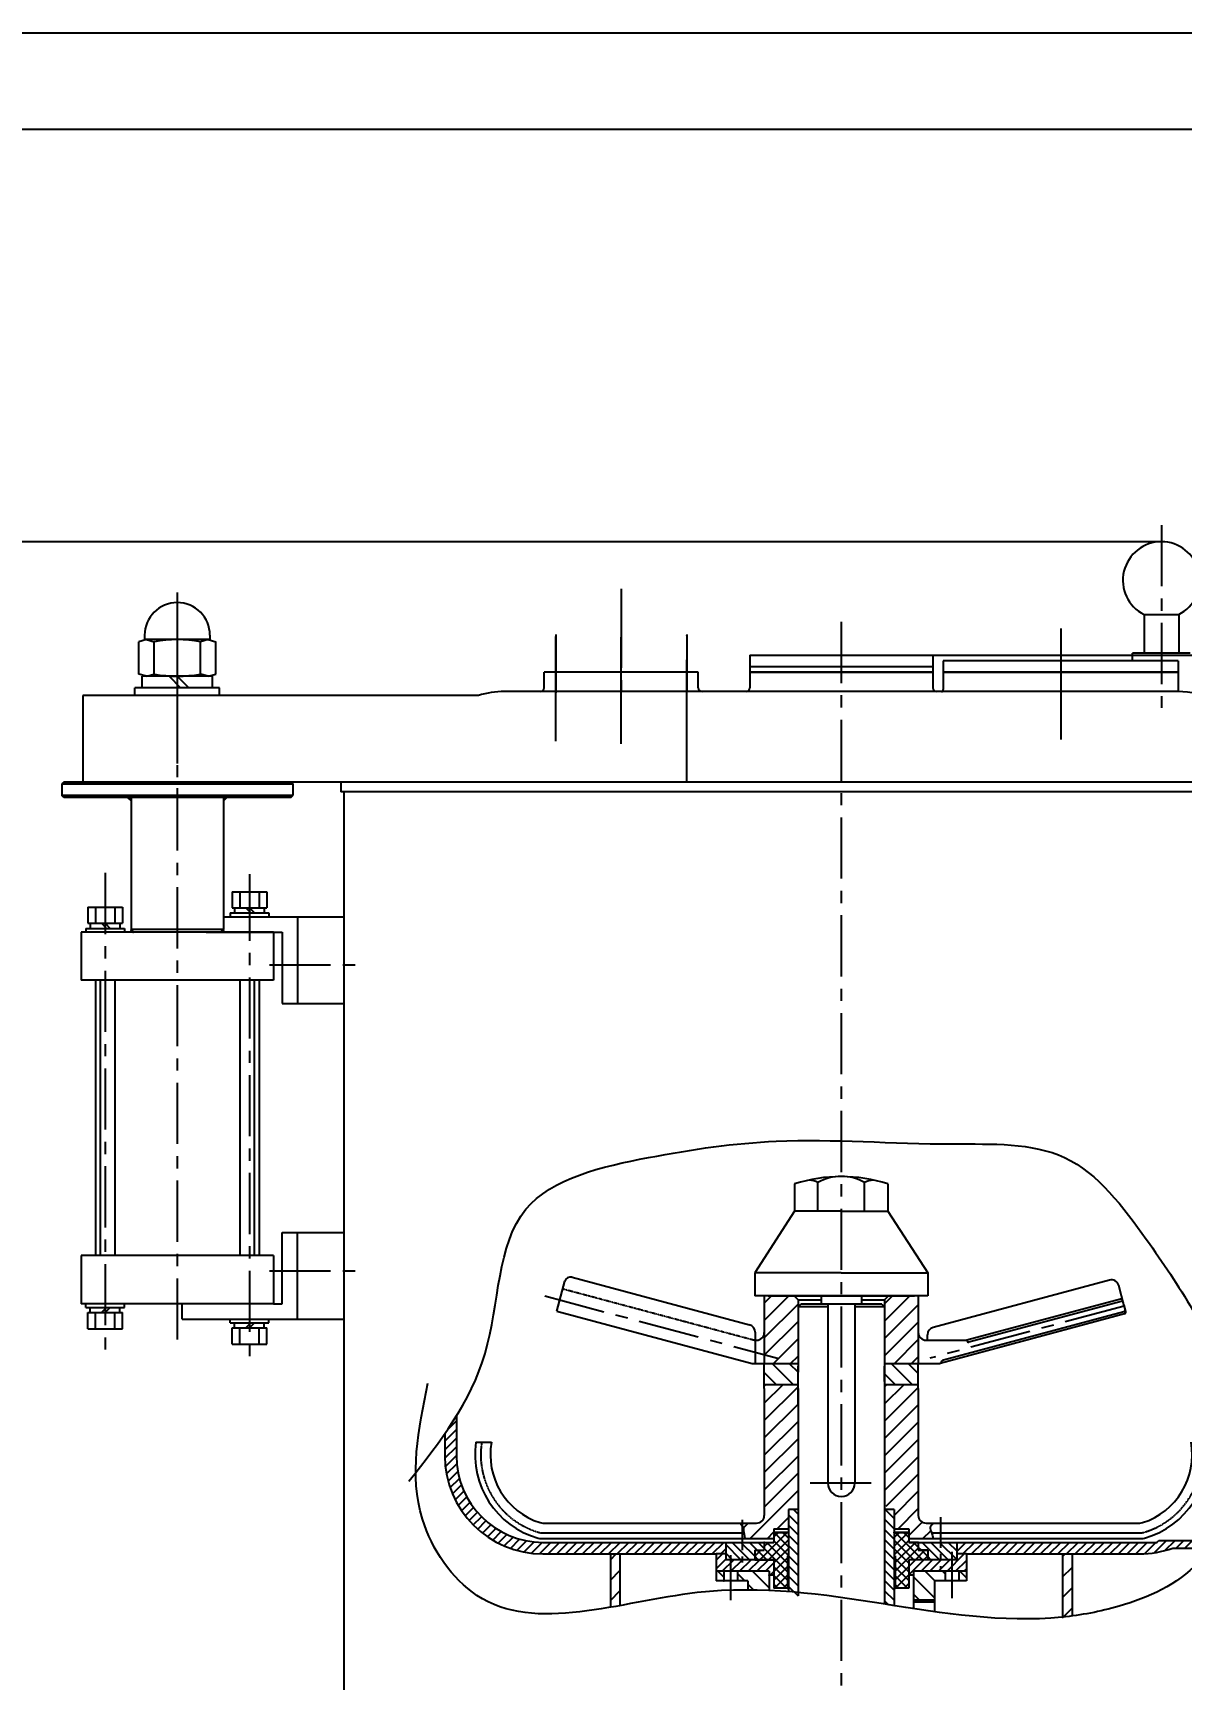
# Model space of a CAD drawing. Extents: x -3439 to 766, y -1856 to 1114.
# Drawn here: x -2440 to -1844, y 259 to 1114 of the extents above; entities that cross this region are included whole.
import ezdxf

# ---------------------------------------------------------------- set-up
doc = ezdxf.new("R2010")
doc.units = 0
doc.linetypes.add('CENTER', pattern=[50.8, 31.75, -6.35, 6.35, -6.35])
doc.linetypes.add('HIDDEN', pattern=[0.375, 0.25, -0.125])
doc.layers.get('0').update_dxf_attribs({"linetype": 'CONTINUOUS'})
doc.layers.get('DEFPOINTS').update_dxf_attribs({"linetype": 'CONTINUOUS'})
doc.layers.add('PART', color=3, linetype='CONTINUOUS')
doc.layers.add('SMPEN_THICK', color=7, linetype='CONTINUOUS')
doc.styles.get("Standard").update_dxf_attribs({"font": '', "height": 30.8})
doc.styles.get('Standard').set_extended_font_data('SimSun')
doc.dimstyles.get("Standard").update_dxf_attribs({"dimscale": 5, "dimtxt": 4.5, "dimasz": 5.5, "dimexe": 4.25, "dimexo": 0.625, "dimgap": 2.2, "dimtad": 1, "dimdec": 4, "dimlfac": -1, "dimdsep": 46, "dimlunit": 6, "dimtxsty": 'Standard', "dimcen": 2.5, "dimclrd": 2, "dimclre": 2, "dimclrt": 2, "dimadec": 0, "dimazin": 0, "dimtfac": 1, "dimtdec": 4, "dimtmove": 0, "dimatfit": 3, "dimfxl": 1, "dimtolj": 1, "dimtzin": 0, "dimarcsym": 0})
pattern_1 = [(135, (-1915.99232, 424.63787), (0.088388348, 0.088388348), [])]

# ---------------------------------------------------------------- blocks, each defined once
blk = doc.blocks.new('*D1')
at = {"color": 2, "lineweight": -2, "transparency": 16777216}
for p, q in [((-1972.63, 791.22), (-1329.65, 791.22)), ((-1344.65, 773.22), (-1344.65, -323.78)), ((-1825.13, -341.78), (-1329.65, -341.78))]:
    blk.add_line(p, q, dxfattribs=at)
at = {"color": 2, "transparency": 16777216}
for points in [[(-1347.65, 773.22), (-1341.65, 773.22), (-1344.65, 791.22)], [(-1347.65, -323.78), (-1341.65, -323.78), (-1344.65, -341.78)]]:
    blk.add_solid(points, dxfattribs=at)
at = {"layer": 'DEFPOINTS', "color": 0, "transparency": 16777216}
for p in [(-1972.63, 791.22), (-1825.13, -341.78), (-1344.65, -341.78)]:
    blk.add_point(p, dxfattribs=at)
at = {"color": 2, "transparency": 16777216, "insert": (-1369.05, 114.28), "char_height": 30.8, "attachment_point": 5, "rotation": 90}
blk.add_mtext('\\A1;1133', dxfattribs=at)
blk = doc.blocks.new('*D5')
at = {"color": 2, "lineweight": -2, "transparency": 16777216}
for p, q in [((-1853.83, 850.08), (-3171.38, 850.08)), ((-3156.38, 832.08), (-3156.38, -323.78)), ((-3005.13, -341.78), (-3171.38, -341.78))]:
    blk.add_line(p, q, dxfattribs=at)
at = {"color": 2, "transparency": 16777216}
for points in [[(-3159.38, 832.08), (-3153.38, 832.08), (-3156.38, 850.08)], [(-3159.38, -323.78), (-3153.38, -323.78), (-3156.38, -341.78)]]:
    blk.add_solid(points, dxfattribs=at)
at = {"layer": 'DEFPOINTS', "color": 0, "transparency": 16777216}
for p in [(-1853.83, 850.08), (-3156.38, -341.78), (-3005.13, -341.78)]:
    blk.add_point(p, dxfattribs=at)
at = {"color": 2, "transparency": 16777216, "insert": (-3180.78, 215.05), "char_height": 30.8, "attachment_point": 5, "rotation": 90}
blk.add_mtext('\\A1;1192', dxfattribs=at)
blk = doc.blocks.new('*D8')
at = {"color": 2, "lineweight": -2, "transparency": 16777216}
for p, q in [((-1036.02, 331.22), (-1036.02, -496.13)), ((-3080.13, -36.78), (-3080.13, -496.13)), ((-1054.02, -481.13), (-3062.13, -481.13))]:
    blk.add_line(p, q, dxfattribs=at)
at = {"color": 2, "transparency": 16777216}
for points in [[(-3062.13, -478.13), (-3062.13, -484.13), (-3080.13, -481.13)], [(-1054.02, -478.13), (-1054.02, -484.13), (-1036.02, -481.13)]]:
    blk.add_solid(points, dxfattribs=at)
at = {"layer": 'DEFPOINTS', "color": 0, "transparency": 16777216}
for p in [(-1036.02, 331.22), (-3080.13, -36.78), (-3080.13, -481.13)]:
    blk.add_point(p, dxfattribs=at)
at = {"color": 2, "transparency": 16777216, "insert": (-2082.1, -456.73), "char_height": 30.8, "attachment_point": 5}
blk.add_mtext('\\A1;2044', dxfattribs=at)

msp = doc.modelspace()

# ---------------------------------------------------------------- hatches: boundary and pattern name
h = msp.add_hatch()
h.set_pattern_fill('ANSI31', color=256, style=0)
h.set_pattern_definition([(45, (-875.5403, 292.1005), (-2.245064, 2.245064), [])])
edge = h.paths.add_edge_path(flags=17)
edge.add_line((-2175.13329, 330.22051), (-2080.13329, 330.22051))
edge.add_line((-2080.13329, 330.22051), (-2080.13329, 324.22051))
edge.add_line((-2080.13329, 324.22051), (-2085.13329, 324.22051))
edge.add_line((-2085.13329, 324.22051), (-2175.13329, 324.22051))
edge.add_arc((-2175.13329, 375.22051), 51, 180, 270, ccw=False)
edge.add_line((-2226.13329, 375.22051), (-2226.13329, 386.70419))
edge.add_spline(control_points=[(-2226.13329, 386.70419), (-2230.90057, 379.82219), (-2236.02967, 373.15524), (-2241.22583, 366.52816)], knot_values=[5.700651873, 5.700651873, 5.700651873, 5.700651873, 30.755664741, 30.755664741, 30.755664741, 30.755664741], degree=3, periodic=0)
edge.add_spline(control_points=[(-2241.22583, 366.52816), (-2241.17752, 358.33539), (-2238.20608, 334.24741), (-2197.53641, 275.29788), (-2063.5953, 327.68192), (-1958.10702, 280.93797), (-1870.31192, 296.99959), (-1837.93362, 311.73892), (-1815.0702, 348.62769), (-1811.96694, 397.84746), (-1834.04473, 447.71761), (-1864.02035, 491.66083), (-1899.59332, 539.01573), (-1974.66388, 535.63114), (-2046.29089, 541.82151), (-2119.0733, 531.43555), (-2200.18103, 512.54186), (-2197.1339, 439.9699), (-2213.88225, 405.9348), (-2220.13329, 395.83521)], knot_values=[41.670482793, 41.670482793, 41.670482793, 41.670482793, 66.363128509, 114.982294103, 229.485305445, 419.321863012, 449.538634491, 496.349132521, 519.864946806, 576.654627192, 635.688454111, 679.580480561, 739.533192847, 797.915954359, 889.804952502, 956.778444812, 1025.817660832, 1103.634352464, 1139.26143317, 1139.26143317, 1139.26143317, 1139.26143317], degree=3, periodic=0)
edge.add_line((-2220.13329, 395.83521), (-2220.13329, 375.22051))
edge.add_arc((-2175.13329, 375.22051), 45, 180, 270)
edge = h.paths.add_edge_path(flags=17)
edge.add_line((-1865.13329, 324.22051), (-1955.13329, 324.22051))
edge.add_line((-1955.13329, 324.22051), (-1960.13329, 324.22051))
edge.add_line((-1960.13329, 324.22051), (-1960.13329, 330.22051))
edge.add_line((-1960.13329, 330.22051), (-1856.07583, 330.22051))
edge.add_arc((-1952.21875, 421.78292), 132.76723, 316.39789094, 316.99092256)
edge.add_line((-1855.13329, 331.22051), (-1826.27658, 331.22051))
edge.add_spline(control_points=[(-1826.27658, 331.22051), (-1824.73423, 333.85723), (-1814.74899, 353.72223), (-1811.96694, 397.84746), (-1834.04473, 447.71761), (-1864.02035, 491.66083), (-1899.59332, 539.01573), (-1974.66388, 535.63114), (-2046.29089, 541.82151), (-2119.0733, 531.43555), (-2200.18103, 512.54186), (-2196.53327, 425.665), (-2226.37734, 385.46564), (-2241.22583, 366.52816)], knot_values=[5.700651873, 5.700651873, 5.700651873, 5.700651873, 14.794012014, 71.5836924, 130.617519319, 174.509545769, 234.462258054, 292.845019567, 384.734017709, 451.70751002, 520.746726039, 598.563417672, 670.160329298, 670.160329298, 670.160329298, 670.160329298], degree=3, periodic=0)
edge.add_spline(control_points=[(-2241.22583, 366.52816), (-2241.17752, 358.33539), (-2238.20608, 334.24741), (-2197.53641, 275.29788), (-2063.5953, 327.68192), (-1958.10702, 280.93797), (-1870.31192, 296.99959), (-1842.37606, 309.71662), (-1830.63165, 324.52951), (-1828.80085, 327.22051)], knot_values=[674.861927555, 674.861927555, 674.861927555, 674.861927555, 699.554573271, 748.173738865, 862.676750207, 1052.513307774, 1082.730079253, 1129.540577283, 1139.26143317, 1139.26143317, 1139.26143317, 1139.26143317], degree=3, periodic=0)
edge.add_line((-1828.80085, 327.22051), (-1847.8996, 327.22051))
edge.add_arc((-1865.13329, 375.22051), 51, 270, 289.7499228, ccw=False)
h = msp.add_hatch()
h.set_pattern_fill('ANSI31', color=256, scale=2, style=0)
h.set_pattern_definition([(45, (-1043.665, 249.59), (-4.49013, 4.49013), [])])
h.paths.add_polyline_path([(-2060.13329, 423.22051), (-2042.63329, 423.22051), (-2042.63329, 452.52054), (-2042.63329, 456.22051), (-2044.63329, 458.22051), (-2060.13329, 458.22051)])
h.paths.add_polyline_path([(-1980.13329, 458.22051), (-1995.63329, 458.22051), (-1997.63329, 456.22051), (-1997.63329, 425.22051), (-1997.63329, 423.22051), (-1981.63329, 423.22051), (-1980.13329, 423.22051)])
h = msp.add_hatch()
h.set_pattern_fill('ANSI31', color=256, scale=2, style=0)
h.set_pattern_definition([(45, (-875.54, 293.9005), (-4.490128, 4.490128), [])])
edge = h.paths.add_edge_path()
edge.add_line((-2042.63329, 410.22051), (-2042.63329, 412.22051))
edge.add_line((-2042.63329, 412.22051), (-2058.13329, 412.22051))
edge.add_line((-2058.13329, 412.22051), (-2058.63329, 412.22051))
edge.add_line((-2058.63329, 412.22051), (-2060.13329, 412.22051))
edge.add_line((-2060.13329, 412.22051), (-2060.13329, 410.22051))
edge.add_line((-2060.13329, 410.22051), (-2060.13329, 344.22051))
edge.add_arc((-2064.13329, 344.22051), 4, -90, 0, ccw=False)
edge.add_line((-2064.13329, 340.22051), (-2071.63329, 340.22051))
edge.add_line((-2071.63329, 340.22051), (-2071.63329, 338.71095))
edge.add_spline(control_points=[(-2071.63329, 338.71095), (-2071.27626, 338.1036), (-2070.81531, 336.99775), (-2071.06108, 336.42999), (-2070.90425, 335.58124), (-2070.82494, 335.22051)], knot_values=[8.662604239, 8.662604239, 8.662604239, 8.662604239, 11.148527227, 13.633870813, 15.085002624, 15.085002624, 15.085002624, 15.085002624], degree=3, periodic=0)
edge.add_spline(control_points=[(-2070.82494, 335.22051), (-2070.64267, 334.39146), (-2070.34687, 333.30969), (-2070.18387, 332.22051)], knot_values=[15.085002624, 15.085002624, 15.085002624, 15.085002624, 18.420115182, 18.420115182, 18.420115182, 18.420115182], degree=3, periodic=0)
edge.add_line((-2070.18387, 332.22051), (-2055.13329, 332.22051))
edge.add_line((-2055.13329, 332.22051), (-2055.13329, 337.22051))
edge.add_line((-2055.13329, 337.22051), (-2047.63329, 337.22051))
edge.add_line((-2047.63329, 337.22051), (-2047.63329, 342.22051))
edge.add_line((-2047.63329, 342.22051), (-2047.63329, 349.0205))
edge.add_line((-2047.63329, 349.0205), (-2042.63329, 349.0205))
edge.add_line((-2042.63329, 349.0205), (-2042.63329, 410.22051))
h.paths.add_polyline_path([(-1980.13329, 410.22051), (-1980.13329, 412.22051), (-1997.63329, 412.22051), (-1997.63329, 349.0205), (-1992.63329, 349.0205), (-1992.63329, 347.21888), (-1980.13329, 354.79021)])
edge = h.paths.add_edge_path()
edge.add_line((-1980.13329, 354.79021), (-1992.63329, 347.21888))
edge.add_line((-1992.63329, 347.21888), (-1992.63329, 337.22051))
edge.add_line((-1992.63329, 337.22051), (-1985.13329, 337.22051))
edge.add_line((-1985.13329, 337.22051), (-1985.13329, 332.22051))
edge.add_line((-1985.13329, 332.22051), (-1972.41351, 332.22051))
edge.add_spline(control_points=[(-1972.41351, 332.22051), (-1972.57083, 333.21963), (-1972.93524, 334.27265), (-1973.27493, 335.22051)], knot_values=[12.554961162, 12.554961162, 12.554961162, 12.554961162, 15.734127239, 15.734127239, 15.734127239, 15.734127239], degree=3, periodic=0)
edge.add_spline(control_points=[(-1973.27493, 335.22051), (-1973.62663, 336.20188), (-1974.44858, 338.39726), (-1973.45802, 338.74497), (-1972.5567, 340.22051)], knot_values=[4.235946327, 4.235946327, 4.235946327, 4.235946327, 7.527501508, 12.554961162, 12.554961162, 12.554961162, 12.554961162], degree=3, periodic=0)
edge.add_line((-1972.5567, 340.22051), (-1976.13329, 340.22051))
edge.add_arc((-1976.13329, 344.22051), 4, 180, 270, ccw=False)
edge.add_line((-1980.13329, 344.22051), (-1980.13329, 354.79021))
h = msp.add_hatch()
h.set_pattern_fill('ANSI37', color=256, angle=90, style=0)
h.set_pattern_definition([(135, (-1043.665, 172.617), (-2.245064, -2.245064), []), (225, (-1043.665, 172.617), (2.245064, -2.245064), [])])
h.paths.add_polyline_path([(-2047.63329, 335.42051), (-2055.13329, 335.42051), (-2055.13329, 330.22051), (-2060.13329, 330.22051), (-2060.13329, 326.22051), (-2065.13329, 326.22051), (-2065.13329, 321.22051), (-2055.13329, 321.22051), (-2055.13329, 306.42051), (-2048.13329, 306.42051), (-2048.13329, 323.22051), (-2047.63329, 323.22051)])
h.paths.add_polyline_path([(-1985.13329, 330.22051), (-1985.13329, 335.42051), (-1992.63329, 335.42051), (-1992.63329, 323.22051), (-1992.13329, 323.22051), (-1992.13329, 306.42051), (-1985.13329, 306.42051), (-1985.13329, 321.22051), (-1975.13329, 321.22051), (-1975.13329, 326.22051), (-1980.13329, 326.22051), (-1980.13329, 330.22051)])
h = msp.add_hatch()
h.set_pattern_fill('ANSI31', color=256, angle=90, style=0)
h.set_pattern_definition([(135, (-1043.665, 172.617), (-2.245064, -2.245064), [])])
h.paths.add_polyline_path([(-2060.13329, 330.22051), (-2080.13329, 330.22051), (-2080.13329, 321.22051), (-2065.13329, 321.22051), (-2065.13329, 326.22051), (-2060.13329, 326.22051)])
h.paths.add_polyline_path([(-1960.13329, 330.22051), (-1980.13329, 330.22051), (-1980.13329, 326.22051), (-1975.13329, 326.22051), (-1975.13329, 321.22051), (-1960.13329, 321.22051)])
h = msp.add_hatch()
h.set_pattern_fill('ANSI31', color=256, style=0)
h.set_pattern_definition([(45, (-1043.665, 172.617), (-2.245064, 2.245064), [])])
h.paths.add_polyline_path([(-2055.13329, 321.22051), (-2080.13329, 321.22051), (-2080.13329, 324.22051), (-2085.13329, 324.22051), (-2085.13329, 315.22051), (-2057.63329, 315.22051), (-2057.63329, 313.22051), (-2055.13329, 313.22051)])
h.paths.add_polyline_path([(-1955.13329, 324.22051), (-1960.13329, 324.22051), (-1960.13329, 321.22051), (-1985.13329, 321.22051), (-1985.13329, 313.22051), (-1982.63329, 313.22051), (-1982.63329, 315.22051), (-1955.13329, 315.22051)])
at = {"layer": 'SMPEN_THICK'}
h = msp.add_hatch(dxfattribs=at)
h.set_pattern_fill('ANSI31', color=256, style=0)
h.set_pattern_definition(pattern_1)
h.paths.add_polyline_path([(-2389.13329, 717.22051), (-2390.93108, 717.22051), (-2389.13329, 715.48451)])
h = msp.add_hatch(dxfattribs=at)
h.set_pattern_fill('ANSI31', color=256, style=0)
h.set_pattern_definition(pattern_1)
h.paths.add_polyline_path([(-2339.32298, 717.22051), (-2341.13329, 717.22051), (-2341.13329, 715.47241)])
h = msp.add_hatch(dxfattribs=at)
h.set_pattern_fill('ANSI31', color=256, scale=50, angle=90, style=0)
h.set_pattern_definition([(135, (-1517.2115, -257.117), (-4.419417, -4.419417), [])])
h.paths.add_polyline_path([(-2044.13329, 412.22051), (-2042.63329, 413.72051), (-2042.63329, 421.72051), (-2044.13329, 423.22051), (-2058.63329, 423.22051), (-2060.13329, 421.72051), (-2060.13329, 413.72051), (-2058.63329, 412.22051)])
h.paths.add_polyline_path([(-1980.13329, 421.72051), (-1981.63329, 423.22051), (-1996.13329, 423.22051), (-1997.63329, 421.72051), (-1997.63329, 413.72051), (-1996.13329, 412.22051), (-1981.63329, 412.22051), (-1980.13329, 413.72051)])

# ---------------------------------------------------------------- linework, layer by layer
at = {"color": 6}
msp.add_line((-3439.35322, 1114.40707), (765.64678, 1114.40707), dxfattribs=at)
at = {"color": 4}
for p, q in [((-3314.35322, 1064.40707), (715.64678, 1064.40707)), ((-1862.83498, 812.22051), (-1862.83498, 792.22051)), ((-1862.83498, 812.22051), (-1844.83498, 812.22051)), ((-1844.83498, 812.22051), (-1844.83498, 792.22051)), ((-2067.63329, 791.22051), (-1972.63329, 791.22051)), ((-2067.63329, 791.22051), (-2067.63329, 785.22051)), ((-1972.63329, 791.22051), (-1972.63329, 785.22051)), ((-1845.13329, 788.22051), (-1967.13329, 788.22051)), ((-1967.13329, 788.22051), (-1967.13329, 782.22051)), ((-1838.83498, 792.22051), (-1868.83498, 792.22051)), ((-1868.83498, 788.22051), (-1868.83498, 792.22051)), ((-1845.13329, 788.22051), (-1845.13329, 782.22051)), ((-2174.44865, 774.22051), (-2174.44865, 782.22051)), ((-2139.44865, 782.22051), (-2174.44865, 782.22051)), ((-2094.44865, 782.22051), (-2139.44865, 782.22051)), ((-2094.44865, 774.22051), (-2094.44865, 782.22051)), ((-2067.63329, 785.22051), (-2067.63329, 774.22051)), ((-2067.63329, 785.22051), (-1972.63329, 785.22051)), ((-1972.63329, 782.22051), (-2067.63329, 782.22051)), ((-2067.63329, 782.22051), (-1972.63329, 782.22051)), ((-1972.63329, 785.22051), (-1972.63329, 774.22051)), ((-1967.13329, 782.22051), (-1967.13329, 773.22051)), ((-1967.13329, 782.22051), (-1845.13329, 782.22051)), ((-1845.13329, 782.22051), (-1967.13329, 782.22051)), ((-1845.13329, 782.22051), (-1845.13329, 772.22051)), ((-2414.13329, 770.22051), (-2414.13329, 725.22051)), ((-2208.69795, 770.22051), (-2414.13329, 770.22051)), ((-2176.44865, 772.22051), (-2195.13329, 772.22051)), ((-1845.13329, 772.22051), (-2176.44865, 772.22051)), ((-1968.13329, 772.22051), (-1970.63329, 772.22051)), ((-2424.13329, 725.22051), (-2425.13329, 724.22051)), ((-2425.13329, 724.22051), (-2425.13329, 718.22051)), ((-2425.13329, 724.22051), (-2305.13329, 724.22051)), ((-2365.13329, 725.22051), (-2424.13329, 725.22051)), ((-2120.94865, 725.22051), (-2414.13329, 725.22051)), ((-2306.13329, 725.22051), (-2365.13329, 725.22051)), ((-2306.13329, 725.22051), (-2305.13329, 724.22051)), ((-2305.13329, 724.22051), (-2305.13329, 718.22051)), ((-1760.13329, 725.22051), (-2120.94865, 725.22051)), ((-2424.13329, 717.22051), (-2425.13329, 718.22051)), ((-2305.13329, 718.22051), (-2425.13329, 718.22051)), ((-2306.13329, 717.22051), (-2424.13329, 717.22051)), ((-2389.13329, 717.22051), (-2389.13329, 648.72051)), ((-2341.13329, 717.22051), (-2341.13329, 648.72051)), ((-2306.13329, 717.22051), (-2305.13329, 718.22051)), ((-2336.63329, 668.22051), (-2336.63329, 659.82051)), ((-2336.63329, 668.22051), (-2318.63329, 668.22051)), ((-2332.63329, 668.22051), (-2332.63329, 659.82051)), ((-2322.63329, 668.22051), (-2322.63329, 659.82051)), ((-2318.63329, 668.22051), (-2318.63329, 659.82051)), ((-2411.63329, 660.22051), (-2411.63329, 651.82051)), ((-2411.63329, 660.22051), (-2393.63329, 660.22051)), ((-2407.63329, 660.22051), (-2407.63329, 651.82051)), ((-2397.63329, 660.22051), (-2397.63329, 651.82051)), ((-2393.63329, 660.22051), (-2393.63329, 651.82051)), ((-2336.63329, 659.82051), (-2318.63329, 659.82051)), ((-2335.33329, 659.82051), (-2335.33329, 657.22051)), ((-2329.47168, 659.82051), (-2326.87193, 657.22051)), ((-2327.63329, 659.82051), (-2325.03355, 657.22051)), ((-2319.93329, 659.82051), (-2319.93329, 657.22051)), ((-2411.63329, 651.82051), (-2393.63329, 651.82051)), ((-2410.33329, 651.82051), (-2410.33329, 649.22051)), ((-2404.47168, 651.82051), (-2401.87193, 649.22051)), ((-2402.63329, 651.82051), (-2400.03355, 649.22051)), ((-2394.93329, 651.82051), (-2394.93329, 649.22051)), ((-2341.13329, 655.22051), (-2278.63329, 655.22051)), ((-2337.63329, 657.22051), (-2317.63329, 657.22051)), ((-2337.63329, 657.22051), (-2337.63329, 655.22051)), ((-2317.63329, 657.22051), (-2317.63329, 655.22051)), ((-2302.63329, 655.22051), (-2302.63329, 610.22051)), ((-2315.13329, 647.22051), (-2415.13329, 647.22051)), ((-2415.13329, 647.22051), (-2415.13329, 622.22051)), ((-2412.63329, 649.22051), (-2392.63329, 649.22051)), ((-2412.63329, 649.22051), (-2412.63329, 647.22051)), ((-2392.63329, 649.22051), (-2392.63329, 647.22051)), ((-2387.63329, 647.22051), (-2389.13329, 648.72051)), ((-2389.13329, 648.72051), (-2341.13329, 648.72051)), ((-2350.13329, 647.22051), (-2310.63329, 647.22051)), ((-2342.63329, 647.22051), (-2341.13329, 648.72051)), ((-2315.13329, 647.22051), (-2315.13329, 622.22051)), ((-2310.63329, 647.22051), (-2310.63329, 610.22051)), ((-2315.13329, 622.22051), (-2415.13329, 622.22051)), ((-2407.63329, 622.22051), (-2407.63329, 479.22051)), ((-2405.13329, 622.22051), (-2405.13329, 479.22051)), ((-2397.63329, 622.22051), (-2397.63329, 479.22051)), ((-2332.63329, 622.22051), (-2332.63329, 479.22051)), ((-2325.13329, 622.22051), (-2325.13329, 479.22051)), ((-2322.63329, 622.22051), (-2322.63329, 479.22051)), ((-2310.63329, 610.22051), (-2278.63329, 610.22051)), ((-2310.63329, 454.22051), (-2310.63329, 491.22051)), ((-2310.63329, 491.22051), (-2278.63329, 491.22051)), ((-2302.63329, 446.22051), (-2302.63329, 491.22051)), ((-2315.13329, 479.22051), (-2415.13329, 479.22051)), ((-2415.13329, 479.22051), (-2415.13329, 454.22051)), ((-2315.13329, 479.22051), (-2315.13329, 454.22051)), ((-2315.13329, 454.22051), (-2415.13329, 454.22051)), ((-2412.63329, 452.22051), (-2412.63329, 454.22051)), ((-2392.63329, 452.22051), (-2392.63329, 454.22051)), ((-2362.63329, 446.22051), (-2362.63329, 454.22051)), ((-2315.13329, 454.22051), (-2310.63329, 454.22051)), ((-2412.63329, 452.22051), (-2392.63329, 452.22051)), ((-2411.63329, 441.22051), (-2411.63329, 449.62051)), ((-2411.63329, 449.62051), (-2393.63329, 449.62051)), ((-2410.33329, 449.62051), (-2410.33329, 452.22051)), ((-2407.63329, 441.22051), (-2407.63329, 449.62051)), ((-2404.47168, 449.62051), (-2401.87193, 452.22051)), ((-2402.63329, 449.62051), (-2400.03355, 452.22051)), ((-2397.63329, 441.22051), (-2397.63329, 449.62051)), ((-2394.93329, 449.62051), (-2394.93329, 452.22051)), ((-2393.63329, 441.22051), (-2393.63329, 449.62051)), ((-2362.63329, 446.22051), (-2278.63329, 446.22051)), ((-2337.63329, 444.22051), (-2337.63329, 446.22051)), ((-2317.63329, 444.22051), (-2317.63329, 446.22051)), ((-2411.63329, 441.22051), (-2393.63329, 441.22051)), ((-2337.63329, 444.22051), (-2317.63329, 444.22051)), ((-2336.63329, 441.62051), (-2318.63329, 441.62051)), ((-2336.63329, 433.22051), (-2336.63329, 441.62051)), ((-2335.33329, 441.62051), (-2335.33329, 444.22051)), ((-2332.63329, 433.22051), (-2332.63329, 441.62051)), ((-2329.47168, 441.62051), (-2326.87193, 444.22051)), ((-2327.63329, 441.62051), (-2325.03355, 444.22051)), ((-2322.63329, 433.22051), (-2322.63329, 441.62051)), ((-2319.93329, 441.62051), (-2319.93329, 444.22051)), ((-2318.63329, 433.22051), (-2318.63329, 441.62051)), ((-2336.63329, 433.22051), (-2318.63329, 433.22051))]:
    msp.add_line(p, q, dxfattribs=at)
at = {"linetype": 'CENTER', "ltscale": 2}
for p, q in [((-2365.13329, 823.70013), (-2365.13329, 697.66722)), ((-1906.13329, 805.03114), (-1906.13329, 747.2495)), ((-2168.44865, 746.48669), (-2168.44865, 800.85035)), ((-2134.44865, 745.15496), (-2134.44865, 800.50581)), ((-2100.44865, 725.22051), (-2100.44865, 801.46203))]:
    msp.add_line(p, q, dxfattribs=at)
for p, q in [((-2070.31405, 310.22051), (-2074.13329, 314.03975)), ((-2065.53009, 305.43655), (-2068.63329, 308.53975)), ((-2057.63329, 306.52001), (-2066.33379, 315.22051)), ((-1971.63329, 301.34232), (-1982.63329, 312.34232)), ((-1971.53123, 310.22051), (-1976.53123, 315.22051)), ((-1966.13329, 313.80283), (-1967.55098, 315.22051)), ((-1955.13329, 311.78308), (-1958.57072, 315.22051)), ((-1979.49174, 300.22051), (-1982.63329, 303.36206)), ((-1978.49174, 299.22051), (-1979.49174, 300.22051))]:
    msp.add_line(p, q)
at = {"color": 4}
for centre, radius, start, end in [((-1853.83498, 830.08108), 20, 296.74368395, 243.25631605), ((-2195.13329, 725.22051), 47, 90, 106.77474426), ((-2176.44865, 774.22051), 2, 270, 0), ((-2092.44865, 774.22051), 2, 180, 270), ((-2069.63329, 774.22051), 2, 270, 0), ((-1970.63329, 774.22051), 2, 180, 270), ((-1968.13329, 773.22051), 1, 270, 360), ((-1845.13329, 725.22051), 47, 360, 90)]:
    msp.add_arc(centre, radius, start, end, dxfattribs=at)
msp.add_spline([(-2244.77955, 362.0088), (-2205.20128, 428.40513), (-2183.99863, 503.2776), (-2120.39069, 530.11867), (-2053.95573, 538.59479), (-1962.07759, 537.18211), (-1904.12369, 530.11867), (-1861.71839, 487.73803), (-1837.68872, 451.00814), (-1816.48608, 395.91331), (-1822.14012, 339.40579), (-1834.8617, 319.62815), (-1875.85349, 297.02515), (-1905.5372, 291.3744), (-2094.94751, 304.08859), (-2209.44181, 302.6759), (-2237.71201, 342.23117), (-2234.88499, 412.86556)], degree=3)
for p in [(-2389.13329, 648.22051), (-2388.13329, 647.22051), (-2341.13329, 648.22051)]:
    msp.add_point(p, dxfattribs=at)
at = {"layer": 'DEFPOINTS', "color": 0, "linetype": 'ByBlock'}
for p in [(-2020.13329, 467.97171), (-2020.13329, 467.88279), (-2174.18562, 458.28705), (-1873.10931, 452.89848), (-2053.28449, 425.89169), (-1974.07262, 425.84544), (-2047.13329, 347.2205), (-2042.63329, 346.7205), (-1997.63329, 346.7205), (-2074.13329, 310.22051), (-1982.63329, 313.22051), (-1971.63329, 300.22051)]:
    msp.add_point(p, dxfattribs=at)
at = {"layer": 'PART', "color": 5, "linetype": 'Continuous'}
for p, q in [((-2390.93108, 717.22051), (-2389.13329, 715.48451)), ((-2339.33551, 717.20841), (-2341.13329, 715.47241)), ((-2342.63329, 647.22051), (-2387.63329, 647.22051))]:
    msp.add_line(p, q, dxfattribs=at)
at = {"layer": 'SMPEN_THICK', "linetype": 'CENTER'}
for p, q in [((-1853.83498, 858.69241), (-1853.83498, 763.76301)), ((-2365.13329, 822.93932), (-2365.13329, 430.62267)), ((-2134.44865, 825.61614), (-2134.44865, 793.27162)), ((-2134.44865, 816.27959), (-2134.44865, 772.31429)), ((-2020.13329, 808.37519), (-2020.13329, -128.34315)), ((-2168.44865, 801.95162), (-2168.44865, 779.63876)), ((-2168.44865, 800.11986), (-2168.44865, 772.67686)), ((-2100.44865, 801.95162), (-2100.44865, 779.33794)), ((-2100.44865, 800.11986), (-2100.44865, 773.33794)), ((-2100.44865, 798.73177), (-2100.44865, 772.31376)), ((-2168.44865, 793.06302), (-2168.44865, 771.65331)), ((-2402.63329, 678.02331), (-2402.63329, 424.72173)), ((-2327.63329, 677.32277), (-2327.63329, 641.60714)), ((-2327.63329, 674.54011), (-2327.63329, 425.40992)), ((-2317.23075, 630.22051), (-2269.5025, 630.22051)), ((-2317.23075, 471.22051), (-2268.73173, 471.22051)), ((-2174.18562, 458.28705), (-2053.28449, 425.89169)), ((-1873.10931, 452.9874), (-1974.07262, 425.93436)), ((-1962.63329, 325.29527), (-1962.63329, 301.21057)), ((-2077.63329, 323.55001), (-2077.63329, 300.16341))]:
    msp.add_line(p, q, dxfattribs=at)
at = {"layer": 'SMPEN_THICK', "color": 4}
for p, q in [((-2381.13329, 799.22051), (-2385.13329, 798.14871)), ((-2385.13329, 781.29231), (-2385.13329, 798.14871)), ((-2382.13329, 801.44273), (-2382.13329, 798.95256)), ((-2348.13329, 799.22051), (-2382.13329, 799.22051)), ((-2381.13329, 799.22051), (-2377.13329, 798.14871)), ((-2377.13329, 781.29231), (-2377.13329, 798.14871)), ((-2349.13329, 799.22051), (-2353.13329, 798.14871)), ((-2353.13329, 781.29231), (-2353.13329, 798.14871)), ((-2349.13329, 799.22051), (-2345.13329, 798.14871)), ((-2348.13329, 801.44273), (-2348.13329, 798.95256)), ((-2345.13329, 781.29231), (-2345.13329, 798.14871)), ((-2381.13329, 780.22051), (-2385.13329, 781.29231)), ((-2346.88329, 780.22051), (-2383.38329, 780.22051)), ((-2383.38329, 774.22051), (-2383.38329, 780.22051)), ((-2381.13329, 780.22051), (-2377.13329, 781.29231)), ((-2369.34743, 780.22051), (-2363.42832, 774.22051)), ((-2365.13329, 780.22051), (-2359.21418, 774.22051)), ((-2349.13329, 780.22051), (-2353.13329, 781.29231)), ((-2349.13329, 780.22051), (-2345.13329, 781.29231)), ((-2346.88329, 774.22051), (-2346.88329, 780.22051)), ((-2387.13329, 770.22051), (-2387.13329, 774.22051)), ((-2343.13329, 774.22051), (-2387.13329, 774.22051)), ((-2343.13329, 770.22051), (-2343.13329, 774.22051)), ((-2280.13329, 725.22051), (-2280.13329, 720.22051)), ((-2147.94865, 725.22051), (-2280.13329, 725.22051)), ((-2277.63329, 720.22051), (-2280.13329, 720.22051)), ((-2278.63329, 720.22051), (-2278.63329, 615.22051)), ((-1760.13329, 720.22051), (-2277.63329, 720.22051)), ((-2228.63329, 725.22051), (-2228.63329, 725.22051)), ((-1760.13329, 725.22051), (-2120.94865, 725.22051)), ((-2278.63329, 615.22051), (-2278.63329, 214.22051)), ((-2044.38329, 516.45658), (-2044.38329, 502.22051)), ((-2032.25829, 502.22051), (-2032.25829, 517.14141)), ((-2008.00829, 502.22051), (-2008.00829, 517.14141)), ((-1995.88329, 516.45658), (-1995.88329, 502.22051)), ((-2044.38329, 502.22051), (-2065.13329, 470.22051)), ((-2020.13329, 502.22051), (-2044.38329, 502.22051)), ((-2020.13329, 502.22051), (-1995.88329, 502.22051)), ((-1995.88329, 502.22051), (-1975.13329, 470.22051)), ((-2167.85609, 450.3794), (-2163.71499, 465.83421)), ((-2160.04075, 467.95553), (-2067.88263, 443.26184)), ((-2065.13329, 470.22051), (-2065.13329, 458.22051)), ((-2020.13329, 470.22051), (-2065.13329, 470.22051)), ((-2020.13329, 470.22051), (-1975.13329, 470.22051)), ((-1975.13329, 470.22051), (-1975.13329, 458.22051)), ((-1880.8553, 466.44101), (-1972.38396, 441.91598)), ((-1873.10931, 452.9874), (-1875.95632, 463.61259)), ((-1975.13329, 458.22051), (-2065.13329, 458.22051)), ((-2060.13329, 458.22051), (-2060.13329, 423.22051)), ((-2058.13329, 458.22051), (-1982.13329, 458.22051)), ((-2044.63329, 458.22051), (-2044.63329, 458.22051)), ((-2044.63329, 458.22051), (-2042.63329, 456.22051)), ((-2042.63329, 456.22051), (-2042.63329, 418.56493)), ((-2042.63329, 456.22051), (-2030.63329, 456.22051)), ((-2042.63329, 452.52054), (-2041.13329, 454.02054)), ((-1999.13329, 454.02054), (-2041.13329, 454.02054)), ((-2030.63329, 458.22051), (-2030.63329, 454.02054)), ((-2027.13329, 454.02054), (-2027.13329, 361.02054)), ((-2013.13329, 454.02054), (-2013.13329, 361.02054)), ((-2009.63329, 458.22051), (-2009.63329, 454.02054)), ((-2009.63329, 456.22051), (-1997.63329, 456.22051)), ((-1999.13329, 454.02054), (-1997.63329, 452.52054)), ((-1997.63329, 456.22051), (-1995.63329, 458.22051)), ((-1997.63329, 456.22051), (-1997.63329, 402.10258)), ((-1995.63329, 458.22051), (-1995.63329, 458.22051)), ((-1980.13329, 458.22051), (-1980.13329, 423.22051)), ((-1875.11051, 456.59229), (-1954.87106, 435.22051)), ((-1874.79993, 455.43317), (-1953.864, 434.24802)), ((-1872.33285, 450.08962), (-1873.21204, 453.37079)), ((-2167.85609, 450.3794), (-2066.49773, 423.22051)), ((-2027.13329, 452.52054), (-2042.63329, 452.52054)), ((-1997.63329, 452.52054), (-2013.13329, 452.52054)), ((-1873.03996, 448.86488), (-1968.74604, 423.22051)), ((-1873.35054, 450.02399), (-1967.04534, 424.91854)), ((-2064.9179, 439.39814), (-2064.9179, 423.22051)), ((-1975.34868, 435.22051), (-1975.34868, 438.05228)), ((-2064.9179, 435.22051), (-2064.13329, 435.22051)), ((-1976.13329, 435.22051), (-1954.87106, 435.22051)), ((-1954.87106, 435.22051), (-1954.87106, 435.02076)), ((-2066.49773, 423.22051), (-2042.63329, 423.22051)), ((-2060.13329, 410.22051), (-2060.13329, 423.22051)), ((-2058.63329, 423.22051), (-2042.63329, 423.22051)), ((-2042.63329, 402.00386), (-2042.63329, 421.72051)), ((-1997.63329, 423.22051), (-1968.74604, 423.22051)), ((-1997.63329, 423.22051), (-1981.63329, 423.22051)), ((-1997.63329, 413.72051), (-1997.63329, 421.72051)), ((-1980.13329, 410.22051), (-1980.13329, 423.22051)), ((-2060.13329, 412.22051), (-2042.63329, 412.22051)), ((-2058.63329, 412.22051), (-2042.63329, 412.22051)), ((-2058.13329, 412.22051), (-2042.63329, 412.22051)), ((-1997.63329, 412.22051), (-1981.63329, 412.22051)), ((-1997.63329, 412.22051), (-1980.13329, 412.22051)), ((-1997.63329, 412.22051), (-1982.13329, 412.22051)), ((-2060.13329, 410.22051), (-2060.13329, 344.22051)), ((-2042.63329, 410.22051), (-2042.63329, 342.22051)), ((-2042.63329, 410.22051), (-2042.63329, 302.37373)), ((-1997.63329, 410.22051), (-1997.63329, 298.15476)), ((-1997.63329, 408.42051), (-1997.63329, 340.42051)), ((-1980.13329, 410.22051), (-1980.13329, 344.22051)), ((-2220.13329, 395.83521), (-2220.13329, 375.22051)), ((-2226.13329, 386.70419), (-2226.13329, 375.22051)), ((-2209.98354, 382.22051), (-2201.87999, 382.22051)), ((-2047.63329, 347.2205), (-2047.63329, 304.59141)), ((-2042.63329, 347.2205), (-2047.63329, 347.2205)), ((-2043.13329, 347.2205), (-2043.13329, 347.2205)), ((-1992.63329, 347.2205), (-1997.63329, 347.2205)), ((-1997.13329, 347.2205), (-1997.63329, 346.7205)), ((-1997.13329, 347.2205), (-1997.13329, 347.2205)), ((-1992.63329, 347.2205), (-1992.63329, 297.36657)), ((-2175.14277, 340.22051), (-2064.13329, 340.22051)), ((-2055.13329, 337.22051), (-2047.63329, 337.22051)), ((-2055.13329, 337.22051), (-2055.13329, 332.22051)), ((-2055.13329, 335.42051), (-2055.13329, 330.22051)), ((-2047.63329, 335.42051), (-2055.13329, 335.42051)), ((-2055.13329, 335.42051), (-2047.63329, 335.42051)), ((-2055.13329, 335.42051), (-2055.13329, 330.42051)), ((-2047.63329, 340.42051), (-2047.63329, 335.42051)), ((-2047.63329, 340.42051), (-2047.63329, 335.42051)), ((-2047.63329, 335.42051), (-2047.63329, 323.22051)), ((-1992.63329, 340.42051), (-1992.63329, 335.42051)), ((-1992.63329, 340.42051), (-1992.63329, 335.42051)), ((-1992.63329, 337.22051), (-1985.13329, 337.22051)), ((-1985.13329, 335.42051), (-1992.63329, 335.42051)), ((-1992.63329, 335.42051), (-1992.63329, 323.22051)), ((-1992.63329, 335.42051), (-1985.13329, 335.42051)), ((-1985.13329, 337.22051), (-1985.13329, 332.22051)), ((-1985.13329, 335.42051), (-1985.13329, 330.22051)), ((-1985.13329, 335.42051), (-1985.13329, 330.42051)), ((-1976.13329, 340.22051), (-1864.98807, 340.22051)), ((-1973.27493, 335.22051), (-1863.90312, 335.22051)), ((-2176.31217, 332.22051), (-2055.13329, 332.22051)), ((-2175.13329, 330.22051), (-2055.13329, 330.22051)), ((-2080.13329, 330.22051), (-2080.13329, 321.22051)), ((-2065.13329, 326.22051), (-2065.13329, 321.22051)), ((-2065.13329, 326.22051), (-2060.13329, 326.22051)), ((-2065.13329, 326.22051), (-2060.13329, 326.22051)), ((-2065.13329, 326.22051), (-2065.13329, 321.22051)), ((-2060.13329, 330.22051), (-2060.13329, 326.22051)), ((-2060.13329, 330.22051), (-2055.13329, 330.22051)), ((-2060.13329, 330.22051), (-2060.13329, 326.22051)), ((-1985.13329, 332.22051), (-1863.28363, 332.22051)), ((-1985.13329, 330.22051), (-1856.07583, 330.22051)), ((-1980.13329, 330.22051), (-1985.13329, 330.22051)), ((-1980.13329, 330.22051), (-1980.13329, 326.22051)), ((-1980.13329, 330.22051), (-1980.13329, 326.22051)), ((-1980.13329, 326.22051), (-1975.13329, 326.22051)), ((-1975.13329, 326.22051), (-1980.13329, 326.22051)), ((-1975.13329, 326.22051), (-1975.13329, 321.22051)), ((-1975.13329, 326.22051), (-1975.13329, 321.22051)), ((-1960.13329, 330.22051), (-1960.13329, 321.22051)), ((-1855.13329, 331.22051), (-1826.27658, 331.22051)), ((-1847.8996, 327.22051), (-1828.80085, 327.22051)), ((-2175.13329, 324.22051), (-2085.13329, 324.22051)), ((-2140.13329, 324.22051), (-2140.13329, 296.46975)), ((-2140.13329, 324.22051), (-2085.13329, 324.22051)), ((-2135.13329, 324.22051), (-2135.13329, 297.35689)), ((-2085.13329, 324.22051), (-2085.13329, 315.22051)), ((-2080.13329, 324.22051), (-2085.13329, 324.22051)), ((-2055.13329, 321.22051), (-2080.13329, 321.22051)), ((-2065.13329, 321.22051), (-2055.13329, 321.22051)), ((-2055.13329, 321.22051), (-2055.13329, 313.22051)), ((-2055.13329, 321.22051), (-2055.13329, 306.42051)), ((-2048.13329, 323.22051), (-2048.13329, 306.42051)), ((-2048.13329, 323.22051), (-2047.63329, 323.22051)), ((-1992.13329, 323.22051), (-1992.63329, 323.22051)), ((-1992.13329, 323.22051), (-1992.13329, 306.42051)), ((-1985.13329, 321.22051), (-1985.13329, 313.22051)), ((-1960.13329, 321.22051), (-1985.13329, 321.22051)), ((-1975.13329, 321.22051), (-1985.13329, 321.22051)), ((-1985.13329, 321.22051), (-1985.13329, 306.42051)), ((-1955.13329, 324.22051), (-1960.13329, 324.22051)), ((-1955.13329, 324.22051), (-1955.13329, 315.22051)), ((-1955.13329, 324.22051), (-1900.13329, 324.22051)), ((-1955.13329, 324.22051), (-1865.13329, 324.22051)), ((-1905.13329, 324.22051), (-1905.13329, 291.0303)), ((-1900.13329, 324.22051), (-1900.13329, 291.9984)), ((-2085.13329, 315.22051), (-2085.13329, 310.22051)), ((-2057.63329, 315.22051), (-2085.13329, 315.22051)), ((-2057.63329, 315.22051), (-2085.13329, 315.22051)), ((-2068.63329, 310.22051), (-2085.13329, 310.22051)), ((-2081.13329, 312.0595), (-2084.29431, 315.22051)), ((-2081.13329, 315.22051), (-2081.13329, 310.22051)), ((-2074.13329, 315.22051), (-2074.13329, 310.22051)), ((-2068.63329, 310.22051), (-2068.63329, 305.46663)), ((-2057.63329, 315.22051), (-2057.63329, 313.22051)), ((-2057.63329, 313.22051), (-2057.63329, 305.19834)), ((-2055.13329, 313.22051), (-2057.63329, 313.22051)), ((-1982.63329, 313.22051), (-1985.13329, 313.22051)), ((-1955.13329, 315.22051), (-1982.63329, 315.22051)), ((-1955.13329, 315.22051), (-1982.63329, 315.22051)), ((-1982.63329, 315.22051), (-1982.63329, 313.22051)), ((-1982.63329, 313.22051), (-1982.63329, 295.81035)), ((-1955.13329, 310.22051), (-1971.63329, 310.22051)), ((-1971.63329, 310.22051), (-1971.63329, 294.19388)), ((-1966.13329, 315.22051), (-1966.13329, 310.22051)), ((-1959.13329, 315.22051), (-1959.13329, 310.22051)), ((-2047.63329, 306.42051), (-2055.13329, 306.42051)), ((-1985.13329, 306.42051), (-1992.63329, 306.42051)), ((-1971.63329, 299.22051), (-1982.63329, 299.22051))]:
    msp.add_line(p, q, dxfattribs=at)
at = {"layer": 'SMPEN_THICK', "linetype": 'HIDDEN'}
msp.add_line((-2164.75026, 461.97051), (-2064.9179, 435.22051), dxfattribs=at)
at = {"layer": 'SMPEN_THICK', "linetype": 'CENTER', "ltscale": 2}
for p, q in [((-2004.66587, 361.02054), (-2036.33654, 361.02054)), ((-2020.13329, 354.02054), (-2020.13329, 354.02054))]:
    msp.add_line(p, q, dxfattribs=at)
at = {"layer": 'SMPEN_THICK'}
for p, q in [((-2047.63329, 344.49684), (-2042.63329, 339.49684)), ((-2045.05366, 347.2205), (-2042.63329, 344.80014)), ((-1997.63329, 342.22655), (-1992.63329, 337.22655)), ((-1997.22862, 347.12517), (-1992.63329, 342.52985)), ((-2047.63329, 339.19354), (-2042.63329, 334.19354)), ((-2047.63329, 333.89024), (-2042.63329, 328.89024)), ((-1997.63329, 336.92324), (-1992.63329, 331.92324)), ((-2047.63329, 328.58694), (-2042.63329, 323.58694)), ((-1997.63329, 331.61994), (-1992.63329, 326.61994)), ((-1997.63329, 326.31664), (-1992.63329, 321.31664)), ((-2140.13329, 321.19534), (-2137.10812, 324.22051)), ((-2047.63329, 323.28363), (-2042.63329, 318.28363)), ((-2047.63329, 317.98033), (-2042.63329, 312.98033)), ((-1997.63329, 321.01334), (-1992.63329, 316.01334)), ((-1905.13329, 322.8501), (-1903.76288, 324.22051)), ((-1905.13329, 312.2435), (-1900.13329, 317.2435)), ((-2140.13329, 310.58874), (-2135.13329, 315.58874)), ((-2047.63329, 312.67703), (-2042.63329, 307.67703)), ((-1997.63329, 315.71004), (-1992.63329, 310.71004)), ((-1997.63329, 310.40674), (-1992.63329, 305.40674)), ((-2140.13329, 299.98214), (-2135.13329, 304.98214)), ((-2047.63329, 307.37373), (-2042.63329, 302.37373)), ((-1997.63329, 305.10344), (-1992.63329, 300.10344)), ((-1997.63329, 299.80014), (-1995.68003, 297.84688)), ((-1971.63329, 300.22051), (-1982.63329, 300.22051)), ((-1905.13329, 301.6369), (-1900.13329, 306.6369)), ((-1905.13329, 291.0303), (-1900.13329, 296.0303))]:
    msp.add_line(p, q, dxfattribs=at)
at = {"layer": 'SMPEN_THICK', "linetype": 'CENTER', "ltscale": 0.5}
for p, q in [((-1968.63329, 343.30664), (-1968.63329, 316.35749)), ((-2071.63329, 342.00529), (-2071.63329, 316.7627))]:
    msp.add_line(p, q, dxfattribs=at)
at = {"layer": 'SMPEN_THICK', "color": 7, "linetype": 'HIDDEN'}
msp.add_line((-2175.88902, 335.22051), (-2070.82494, 335.22051), dxfattribs=at)
at = {"layer": 'SMPEN_THICK', "color": 5}
for p, q in [((-1955.13329, 315.22051), (-1955.13329, 310.22051)), ((-2019.93308, 298.62266), (-2019.93308, 298.62266))]:
    msp.add_line(p, q, dxfattribs=at)
at = {"layer": 'SMPEN_THICK', "color": 4}
for centre, radius, start, end in [((-2365.13329, 801.44273), 17, 360, 180), ((-2365.13329, 731.5077), 67.71281, 79.79218128, 100.20781872), ((-2365.13329, 847.93332), 67.71281, 259.79218128, 280.20781872), ((-2020.13329, 440.22051), 80, 72.35460508, 107.64539492), ((-2020.13329, 440.22051), 80, 72.35460508, 107.64539492), ((-2020.13329, 440.22051), 80, 72.35460508, 107.64539492), ((-2038.32079, 504.80651), 13.74423, 63.82628192, 83.63166224), ((-2021.29446, 499.38031), 20.87252, 86.81089908, 121.6868017), ((-2018.97212, 499.38031), 20.87252, 58.3131983, 93.18910092), ((-2001.94579, 504.80651), 13.74423, 96.36833776, 116.17371808), ((-2160.81721, 465.05776), 3, 75, 165), ((-1879.82002, 462.57731), 4, 15, 105), ((-1874.85169, 455.62636), 1, 15, 105), ((-1874.54111, 454.46725), 1, 15, 105), ((-1873.60936, 450.98992), 1, 285, 15), ((-1873.29878, 449.8308), 1, 285, 15), ((-2068.9179, 439.39814), 4, 0, 75), ((-2064.13329, 439.22051), 4, 270, 0), ((-1976.13329, 439.22051), 4, 180, 270), ((-1971.34868, 438.05228), 4, 105, 180), ((-1954.07106, 435.02076), 0.8, 180, 285), ((-1966.52771, 422.98669), 2, 105, 171.42182152), ((-2165.45568, 375.71904), 45, 171.69299508, 254.25167563), ((-2165.45568, 375.71904), 37, 169.87970228, 252.37884642), ((-1874.81091, 375.71904), 37, 287.62115358, 10.12029772), ((-1874.81091, 375.71904), 45, 285.74832437, 8.30700492), ((-2175.13329, 375.22051), 51, 180, 270), ((-2175.13329, 375.22051), 45, 180, 270), ((-2020.13329, 361.02054), 7, 180, 270), ((-2020.13329, 361.02054), 7, 270, 0), ((-2064.13329, 344.22051), 4, 270, 0), ((-1976.13329, 344.22051), 4, 180, 270), ((-2175.14277, 345.22051), 5, 252.37884642, 270), ((-1865.12381, 345.22051), 5, 270, 287.62115358), ((-2176.31217, 337.22051), 5, 254.25167563, 270), ((-1865.13329, 375.22051), 51, 270, 289.7499228), ((-1863.95442, 337.22051), 5, 270, 285.74832437), ((-1952.21875, 421.78292), 132.76723, 316.39789094, 316.99092256)]:
    msp.add_arc(centre, radius, start, end, dxfattribs=at)
at = {"layer": 'SMPEN_THICK', "color": 7, "linetype": 'HIDDEN'}
for centre, radius, start, end in [((-2165.45568, 375.71904), 42, 171.09497824, 253.62145805), ((-1874.81091, 375.71904), 42, 286.37854195, 8.90502176), ((-2175.88902, 340.22051), 5, 253.62145805, 270), ((-1864.37757, 340.22051), 5, 270, 286.37854195)]:
    msp.add_arc(centre, radius, start, end, dxfattribs=at)
at = {"layer": 'SMPEN_THICK'}
for points, knots in [([(-2072.71884, 340.22051), (-2071.75123, 339.09873), (-2070.73895, 337.17416), (-2071.18871, 336.13516), (-2070.4178, 333.7836), (-2070.18387, 332.22051)], [6.667161348, 6.667161348, 6.667161348, 6.667161348, 11.148527227, 13.633870813, 18.420115182, 18.420115182, 18.420115182, 18.420115182]), ([(-1972.5567, 340.22051), (-1973.45802, 338.74497), (-1974.82712, 338.26438), (-1972.73371, 334.25408), (-1972.41351, 332.22051)], [4.235946327, 4.235946327, 4.235946327, 4.235946327, 9.263405982, 15.734127239, 15.734127239, 15.734127239, 15.734127239])]:
    msp.add_open_spline(points, degree=3, knots=knots, dxfattribs=at)
at = {"layer": 'SMPEN_THICK', "color": 4}
for p in [(-2047.63329, 335.42051), (-2047.63329, 335.42051), (-2047.63329, 335.42051), (-1992.63329, 335.42051), (-1992.63329, 335.42051), (-1992.63329, 335.42051), (-2060.13329, 330.22051), (-2055.13329, 330.42051), (-2055.13329, 330.42051), (-1980.13329, 330.22051), (-2081.13329, 310.22051), (-2057.63329, 313.22051), (-2048.13329, 306.42051), (-1992.13329, 306.42051)]:
    msp.add_point(p, dxfattribs=at)

# ---------------------------------------------------------------- dimensions: what is measured, and where the dimension line sits
dim = msp.add_linear_dim(base=(-3156.37949, -341.77949), p1=(-1853.83498, 850.08108), p2=(-3005.13329, -341.77949), angle=90, text='1192', dimstyle='Standard', override={"dimscale": 6, "dimtxt": 3, "dimasz": 3, "dimexe": 2.5, "dimexo": 0, "dimgap": 1.5, "dimlfac": 1, "dimlunit": 2, "dimcen": 0.09, "dimtp": 0.2, "dimtfac": 0.66667, "dimatfit": 2, "dimtvp": 5, "dimtzin": 8})
dim.commit()
dim.dimension.update_dxf_attribs({"geometry": '*D5', "text_midpoint": (-3156.37949, 215.0545), "dimtype": 160})
dim = msp.add_linear_dim(base=(-1344.65036, -341.77949), p1=(-1972.63329, 791.22051), p2=(-1825.13329, -341.77949), angle=90, dimstyle='Standard', override={"dimscale": 6, "dimtxt": 3, "dimasz": 3, "dimexe": 2.5, "dimexo": 0, "dimgap": 1.5, "dimlfac": 1, "dimlunit": 2, "dimcen": 0.09, "dimtp": 0.2, "dimtfac": 0.66667, "dimatfit": 2, "dimtvp": 5, "dimtzin": 8})
dim.commit()
dim.dimension.update_dxf_attribs({"geometry": '*D1', "text_midpoint": (-1344.65036, 114.28249), "dimtype": 160})
dim = msp.add_linear_dim(base=(-3080.13329, -481.12809), p1=(-1036.02251, 331.22051), p2=(-3080.13329, -36.77949), text='2044', dimstyle='Standard', override={"dimscale": 6, "dimtxt": 3, "dimasz": 3, "dimexe": 2.5, "dimexo": 0, "dimgap": 1.5, "dimlfac": 1, "dimlunit": 2, "dimcen": 0.09, "dimtp": 0.2, "dimtfac": 0.66667, "dimatfit": 2, "dimtvp": 5, "dimtzin": 8})
dim.commit()
dim.dimension.update_dxf_attribs({"geometry": '*D8', "text_midpoint": (-2082.09782, -481.12809), "dimtype": 160})

doc.saveas('drawing.dxf')
